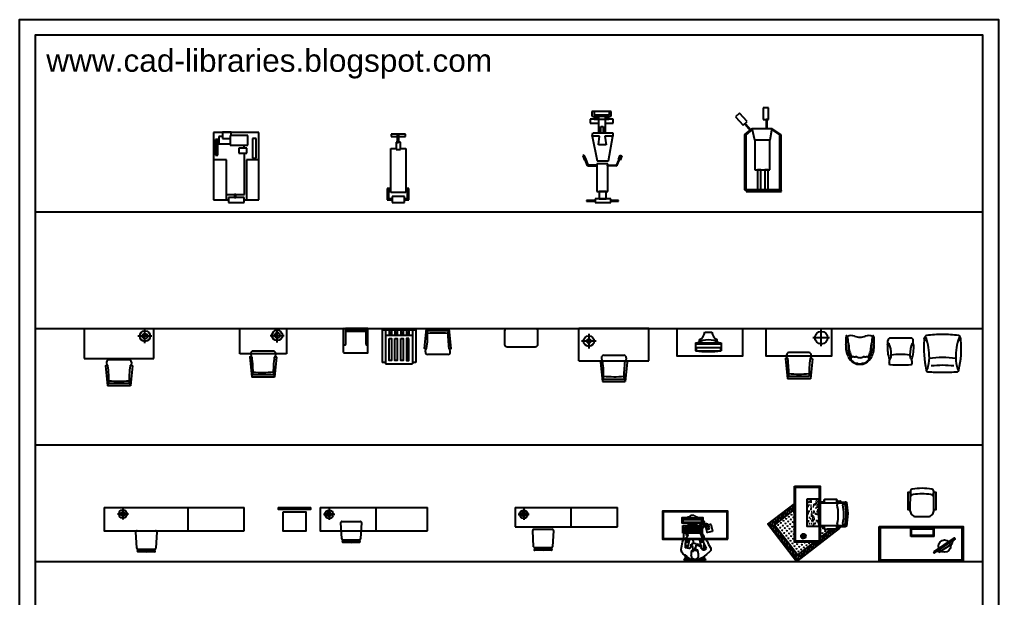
# Model space of a CAD drawing. Header units: inches. Extents: x 6.9 to 49.4, y 11.8 to 36.5.
# Drawn here: x 6.87 to 27.87, y 24.15 to 36.55 of the extents above; entities that cross this region are included whole.
import ezdxf

# ---------------------------------------------------------------- set-up
doc = ezdxf.new("R2010")
doc.units = ezdxf.units.IN
doc.header["$MEASUREMENT"] = 0
for name, color, linetype in [('02', 2, 'Continuous'), ('1', 1, 'Continuous'), ('8', 8, 'Continuous'), ('kadrbm', 4, 'Continuous')]:
    doc.layers.add(name, color=color, linetype=linetype)
doc.styles.add('bmmm', font='swissel.ttf')

# ---------------------------------------------------------------- blocks, each defined once
blk = doc.blocks.new('kadrbm')
at = {"layer": 'kadrbm', "color": 4}
blk.add_lwpolyline([(0, 0), (0, 24.797), (21, 24.797), (21, 0), (0, 0)], close=True, dxfattribs=at)
blk.add_lwpolyline([(20.663, 0.326), (20.663, 24.46), (0.337, 24.46), (0.337, 0.326), (20.663, 0.326)], dxfattribs=at)
at = {"layer": 'kadrbm', "color": 211, "true_color": 0xf674fb, "style": 'bmmm'}
blk.add_text('www.cad-libraries.blogspot.com', height=0.48513, dxfattribs=at).set_placement((0.573, 23.677))

msp = doc.modelspace()

# ---------------------------------------------------------------- hatches: boundary and pattern name
at = {"layer": '8'}
h = msp.add_hatch(dxfattribs=at)
h.set_pattern_fill('AR-SAND,_O', color=256, scale=0.002, angle=56.4465)
h.set_pattern_definition([(307.5, (24.0416, 26.6082), (0.0978826, 0.0032), [0, -0.077216, 0, -0.08636, 0, -0.08255]), (277.5, (24.0416, 26.6082), (0.143365, -0.089905), [0, -0.041656, 0, -0.069596, 0, -0.02667]), (237.5, (24.0416, 26.67069), (0.0002874, -0.1581985), [0, -0.0254, 0, -0.09144, 0, -0.11938]), (227.5, (24.0416, 26.67069), (0.044586, -0.152711), [0, -0.0127, 0, -0.059944, 0, -0.06858])])
h.paths.add_polyline_path([(23.755, 26.261), (23.755, 25.682), (24.022, 25.682), (24.022, 26.261)])
h = msp.add_hatch(dxfattribs=at)
h.set_pattern_fill('MUDST', color=256, scale=0.004, angle=307.5472, style=0)
h.set_pattern_definition([(307.54719, (-66.869878, 79.494756), (0.051096697, -0.0247977333), [0.0254, -0.0254, 0, -0.0254, 0, -0.0254])])
h.paths.add_polyline_path([(23.492, 26.035), (23.492, 26.161), (22.921, 25.723), (23.535, 24.924), (24.424, 25.607), (24.394, 25.622), (24.39, 25.619), (24.383, 25.615), (24.319, 25.615), (24.269, 25.614), (24.042, 25.44), (24.042, 25.339), (23.91, 25.339), (23.553, 25.064), (23.061, 25.704)])
h.paths.add_polyline_path([(24.452, 25.629), (24.431, 25.656), (24.398, 25.656), (24.398, 25.636, -0.182831), (24.393, 25.622), (24.424, 25.607)])
h = msp.add_hatch(dxfattribs=at)
h.set_pattern_fill('CROSS', color=256, scale=0.008, angle=352.5472, style=0)
h.set_pattern_definition([(352.54719, (-66.86988, 79.494756), (0.05696009, 0.043781597), [0.0254, -0.0762]), (82.54719, (-66.858933, 79.480516), (-0.043781597, 0.05696009), [0.0254, -0.0762])])
h.paths.add_polyline_path([(23.492, 26.035), (23.061, 25.704), (23.553, 25.064), (23.91, 25.339), (23.492, 25.339)])
h.paths.add_polyline_path([(24.269, 25.614), (24.143, 25.614), (24.135, 25.619), (24.128, 25.626), (24.127, 25.67), (24.06, 25.669), (24.054, 25.671), (24.048, 25.672), (24.045, 25.675, -0.068678), (24.042, 25.679), (24.042, 25.44)])

# ---------------------------------------------------------------- linework, layer by layer
at = {"layer": '02'}
for p, q in [((22.929, 34.653), (22.817, 34.653)), ((22.817, 34.653), (22.817, 34.408)), ((22.929, 34.408), (22.929, 34.653)), ((19.143, 34.574), (19.143, 34.475)), ((19.56, 34.574), (19.143, 34.574)), ((19.143, 34.475), (19.56, 34.475)), ((19.189, 34.574), (19.189, 34.506)), ((19.189, 34.506), (19.518, 34.506)), ((19.51, 34.475), (19.192, 34.475)), ((19.192, 34.475), (19.192, 34.41)), ((19.215, 34.475), (19.215, 34.437)), ((19.433, 34.475), (19.284, 34.475)), ((19.284, 34.475), (19.284, 34.12)), ((19.433, 34.12), (19.433, 34.475)), ((19.483, 34.437), (19.483, 34.475)), ((19.51, 34.41), (19.51, 34.475)), ((19.518, 34.506), (19.518, 34.574)), ((19.56, 34.475), (19.56, 34.574)), ((22.309, 34.54), (22.226, 34.464)), ((22.226, 34.464), (22.392, 34.283)), ((22.474, 34.359), (22.309, 34.54)), ((19.108, 34.41), (19.108, 34.326)), ((19.284, 34.41), (19.108, 34.41)), ((19.108, 34.326), (19.284, 34.326)), ((19.192, 34.41), (19.51, 34.41)), ((19.215, 34.437), (19.288, 34.437)), ((19.334, 34.119), (19.334, 34.254)), ((19.334, 34.254), (19.386, 34.254)), ((19.386, 34.254), (19.386, 34.12)), ((19.602, 34.41), (19.433, 34.41)), ((19.433, 34.326), (19.602, 34.326)), ((19.437, 34.437), (19.483, 34.437)), ((19.602, 34.326), (19.602, 34.41)), ((22.392, 34.283), (22.474, 34.359)), ((22.429, 34.305), (22.542, 34.177)), ((22.439, 34.315), (22.551, 34.183)), ((22.817, 34.408), (22.929, 34.408)), ((22.905, 34.408), (22.88, 34.408)), ((22.88, 34.408), (22.88, 34.209)), ((22.905, 34.209), (22.905, 34.408)), ((11.027, 34.129), (11.027, 32.68)), ((12.001, 34.129), (11.027, 34.129)), ((11.221, 34.039), (11.139, 34.039)), ((11.139, 34.039), (11.139, 33.881)), ((11.221, 34.133), (11.221, 33.998)), ((11.408, 34.133), (11.221, 34.133)), ((11.385, 34.063), (11.385, 33.858)), ((11.76, 34.063), (11.385, 34.063)), ((11.408, 34.063), (11.408, 34.133)), ((11.76, 33.858), (11.76, 34.063)), ((12.001, 32.68), (12.001, 34.129)), ((14.834, 34.092), (14.834, 34.043)), ((15.144, 34.092), (14.834, 34.092)), ((14.834, 34.043), (15.144, 34.043)), ((14.976, 33.906), (14.976, 34.094)), ((14.976, 34.094), (14.995, 34.094)), ((14.995, 34.094), (14.995, 33.906)), ((15.144, 34.043), (15.144, 34.092)), ((19.147, 34.046), (19.165, 34.119)), ((19.307, 34.046), (19.147, 34.046)), ((19.147, 34.046), (19.254, 33.522)), ((19.165, 34.119), (19.328, 34.119)), ((19.284, 34.12), (19.433, 34.12)), ((19.287, 33.859), (19.307, 34.046)), ((19.38, 34.119), (19.596, 34.119)), ((19.421, 34.046), (19.452, 33.86)), ((19.596, 34.046), (19.421, 34.046)), ((19.5, 33.522), (19.596, 34.046)), ((19.596, 34.119), (19.596, 34.046)), ((22.42, 34.077), (22.581, 34.209)), ((22.456, 34.077), (22.42, 34.077)), ((22.42, 34.077), (22.42, 32.894)), ((22.456, 34.077), (22.589, 34.192)), ((22.456, 32.894), (22.456, 34.077)), ((22.581, 34.209), (23.004, 34.209)), ((22.636, 33.963), (22.581, 34.209)), ((22.88, 34.209), (22.905, 34.209)), ((23.004, 34.209), (22.961, 33.963)), ((22.996, 34.188), (23.165, 34.076)), ((23.201, 34.076), (23.004, 34.209)), ((23.201, 34.076), (23.165, 34.076)), ((23.165, 34.076), (23.165, 32.894)), ((23.201, 32.894), (23.201, 34.076)), ((11.116, 33.975), (11.069, 33.975)), ((11.069, 33.975), (11.069, 33.641)), ((11.116, 33.641), (11.116, 33.975)), ((11.139, 33.881), (11.385, 33.881)), ((11.221, 33.998), (11.385, 33.998)), ((11.385, 33.858), (11.76, 33.858)), ((11.684, 33.788), (11.684, 33.852)), ((11.941, 33.998), (11.865, 33.998)), ((11.865, 33.998), (11.865, 33.577)), ((11.941, 33.577), (11.941, 33.998)), ((14.976, 33.917), (14.943, 33.917)), ((14.943, 33.917), (14.943, 33.761)), ((14.995, 33.906), (14.976, 33.906)), ((15.034, 33.917), (14.995, 33.917)), ((15.034, 33.761), (15.034, 33.917)), ((19.452, 33.86), (19.287, 33.859)), ((22.961, 33.963), (22.636, 33.963)), ((22.636, 33.963), (22.636, 33.326)), ((22.961, 33.326), (22.961, 33.963)), ((11.069, 33.641), (11.116, 33.641)), ((11.742, 33.788), (11.572, 33.788)), ((11.572, 33.788), (11.572, 33.682)), ((11.572, 33.682), (11.742, 33.682)), ((11.69, 32.799), (11.69, 33.682)), ((11.742, 33.682), (11.742, 33.788)), ((14.83, 32.841), (14.83, 33.781)), ((14.83, 33.781), (14.943, 33.781)), ((14.943, 33.761), (15.034, 33.761)), ((15.034, 33.781), (15.152, 33.781)), ((15.152, 33.781), (15.152, 32.841)), ((18.981, 33.642), (18.947, 33.629)), ((18.947, 33.629), (18.983, 33.534)), ((19.018, 33.547), (18.981, 33.642)), ((19.716, 33.547), (19.753, 33.642)), ((19.787, 33.629), (19.75, 33.534)), ((19.753, 33.642), (19.787, 33.629)), ((11.028, 33.542), (11.027, 32.68)), ((11.303, 33.542), (11.028, 33.542)), ((11.303, 32.68), (11.303, 33.542)), ((11.736, 33.542), (11.736, 32.68)), ((12, 33.542), (11.736, 33.542)), ((11.865, 33.577), (11.941, 33.577)), ((12.001, 32.68), (12, 33.542)), ((18.983, 33.534), (19.018, 33.547)), ((19.052, 33.411), (18.996, 33.539)), ((19.011, 33.545), (19.067, 33.418)), ((19.259, 33.428), (19.052, 33.428)), ((19.052, 33.428), (19.052, 33.411)), ((19.067, 33.418), (19.052, 33.411)), ((19.052, 33.411), (19.259, 33.411)), ((19.486, 33.452), (19.247, 33.452)), ((19.247, 33.452), (19.247, 32.864)), ((19.254, 33.522), (19.5, 33.522)), ((19.259, 33.411), (19.259, 33.428)), ((19.475, 33.411), (19.475, 33.428)), ((19.475, 33.428), (19.682, 33.428)), ((19.682, 33.411), (19.475, 33.411)), ((19.486, 32.864), (19.486, 33.452)), ((19.723, 33.545), (19.667, 33.418)), ((19.667, 33.418), (19.682, 33.411)), ((19.682, 33.411), (19.738, 33.539)), ((19.682, 33.428), (19.682, 33.411)), ((19.75, 33.534), (19.716, 33.547)), ((22.636, 33.326), (22.961, 33.326)), ((22.765, 33.323), (22.697, 33.323)), ((22.697, 33.323), (22.697, 32.894)), ((22.765, 32.894), (22.765, 33.323)), ((22.922, 33.323), (22.855, 33.323)), ((22.855, 33.323), (22.855, 32.894)), ((22.922, 32.894), (22.922, 33.323)), ((11.303, 32.799), (11.69, 32.799)), ((11.479, 32.799), (11.479, 32.729)), ((11.502, 32.799), (11.479, 32.799)), ((11.502, 32.729), (11.502, 32.799)), ((14.751, 32.928), (14.751, 32.682)), ((14.83, 32.928), (14.751, 32.928)), ((14.78, 32.899), (14.78, 32.711)), ((14.83, 32.899), (14.78, 32.899)), ((15.152, 32.841), (14.83, 32.841)), ((15.218, 32.928), (15.152, 32.928)), ((15.19, 32.899), (15.152, 32.899)), ((15.19, 32.711), (15.19, 32.899)), ((15.218, 32.682), (15.218, 32.928)), ((19.247, 32.864), (19.486, 32.864)), ((19.447, 32.863), (19.3, 32.863)), ((19.3, 32.863), (19.3, 32.706)), ((19.447, 32.706), (19.447, 32.863)), ((22.42, 32.894), (22.456, 32.894)), ((22.456, 32.894), (22.456, 32.858)), ((23.201, 32.894), (22.456, 32.894)), ((22.456, 32.858), (23.213, 32.858)), ((22.697, 32.894), (22.765, 32.894)), ((22.855, 32.894), (22.922, 32.894)), ((23.165, 32.894), (23.201, 32.894)), ((23.213, 32.858), (23.201, 32.894)), ((11.027, 32.68), (11.303, 32.68)), ((11.027, 32.68), (11.35, 32.68)), ((11.684, 32.729), (11.35, 32.729)), ((11.35, 32.729), (11.35, 32.623)), ((11.35, 32.623), (11.684, 32.623)), ((11.479, 32.729), (11.502, 32.729)), ((11.684, 32.623), (11.684, 32.729)), ((11.684, 32.68), (12.001, 32.68)), ((11.736, 32.68), (12.001, 32.68)), ((14.751, 32.682), (14.859, 32.682)), ((14.78, 32.711), (14.859, 32.711)), ((14.859, 32.751), (14.859, 32.623)), ((15.12, 32.751), (14.859, 32.751)), ((14.859, 32.623), (15.12, 32.623)), ((15.12, 32.623), (15.12, 32.751)), ((15.12, 32.711), (15.19, 32.711)), ((15.12, 32.682), (15.218, 32.682)), ((19.029, 32.671), (19.029, 32.65)), ((19.216, 32.671), (19.029, 32.671)), ((19.029, 32.65), (19.216, 32.65)), ((19.216, 32.706), (19.216, 32.623)), ((19.549, 32.706), (19.216, 32.706)), ((19.216, 32.623), (19.549, 32.623)), ((19.3, 32.706), (19.447, 32.706)), ((19.549, 32.623), (19.549, 32.706)), ((19.715, 32.671), (19.549, 32.671)), ((19.549, 32.65), (19.715, 32.65)), ((19.715, 32.65), (19.715, 32.671)), ((8.248, 29.924), (8.248, 29.274)), ((9.748, 29.274), (9.748, 29.924)), ((11.591, 29.374), (11.591, 29.924)), ((11.591, 29.924), (12.591, 29.924)), ((12.591, 29.924), (12.591, 29.374)), ((13.817, 29.409), (13.817, 29.914)), ((13.827, 29.921), (13.86, 29.921)), ((13.857, 29.914), (13.857, 29.579)), ((14.287, 29.924), (13.867, 29.924)), ((14.287, 29.889), (13.867, 29.889)), ((14.327, 29.921), (14.294, 29.921)), ((14.297, 29.914), (14.297, 29.579)), ((14.334, 29.572), (14.334, 29.914)), ((14.337, 29.409), (14.337, 29.914)), ((14.644, 29.89), (14.719, 29.89)), ((14.644, 29.89), (14.644, 29.19)), ((14.719, 29.924), (14.719, 29.16)), ((14.719, 29.895), (15.294, 29.895)), ((14.794, 29.877), (14.844, 29.877)), ((14.794, 29.877), (14.794, 29.798)), ((14.844, 29.877), (14.844, 29.798)), ((14.919, 29.877), (14.969, 29.877)), ((14.919, 29.877), (14.919, 29.798)), ((14.969, 29.877), (14.969, 29.798)), ((15.044, 29.877), (15.044, 29.798)), ((15.044, 29.877), (15.094, 29.877)), ((15.094, 29.877), (15.094, 29.798)), ((15.169, 29.877), (15.169, 29.798)), ((15.169, 29.877), (15.219, 29.877)), ((15.219, 29.877), (15.219, 29.798)), ((15.294, 29.924), (15.294, 29.16)), ((15.294, 29.89), (15.369, 29.89)), ((15.369, 29.89), (15.369, 29.19)), ((15.549, 29.495), (15.592, 29.924)), ((16.056, 29.874), (15.617, 29.874)), ((16.125, 29.495), (16.082, 29.924)), ((20.363, 29.924), (18.863, 29.924)), ((18.863, 29.224), (18.863, 29.924)), ((20.363, 29.224), (20.363, 29.924)), ((21.567, 29.839), (21.717, 29.839)), ((14.719, 29.781), (15.294, 29.781)), ((14.794, 29.798), (14.844, 29.798)), ((14.919, 29.798), (14.969, 29.798)), ((15.044, 29.798), (15.094, 29.798)), ((15.169, 29.798), (15.219, 29.798)), ((19.235, 29.65), (18.92, 29.65)), ((19.078, 29.808), (19.078, 29.493)), ((21.367, 29.614), (21.917, 29.614)), ((21.367, 29.614), (21.367, 29.444)), ((21.452, 29.633), (21.452, 29.683)), ((21.832, 29.633), (21.832, 29.683)), ((21.917, 29.614), (21.917, 29.444)), ((25.495, 29.607), (25.495, 29.664)), ((25.987, 29.714), (25.545, 29.714)), ((26.037, 29.607), (26.037, 29.664)), ((26.273, 29.689), (26.284, 29.727)), ((26.284, 29.727), (26.284, 29.727)), ((26.284, 29.727), (26.313, 29.727)), ((26.313, 29.727), (26.302, 29.678)), ((27.019, 29.727), (27.03, 29.678)), ((27.048, 29.727), (27.019, 29.727)), ((27.059, 29.689), (27.048, 29.727)), ((27.048, 29.727), (27.048, 29.727)), ((13.827, 29.569), (13.847, 29.569)), ((14.327, 29.569), (14.307, 29.569)), ((15.572, 29.418), (15.578, 29.487)), ((16.102, 29.418), (16.096, 29.487)), ((21.367, 29.444), (21.917, 29.444)), ((23.8, 29.404), (23.37, 29.404)), ((25.487, 29.58), (25.495, 29.607)), ((25.495, 29.607), (25.516, 29.607)), ((25.516, 29.607), (25.508, 29.572)), ((26.016, 29.607), (26.024, 29.572)), ((26.037, 29.607), (26.016, 29.607)), ((26.045, 29.58), (26.037, 29.607)), ((8.248, 29.274), (9.748, 29.274)), ((8.733, 29.197), (8.739, 29.129)), ((9.213, 29.252), (8.783, 29.252)), ((9.263, 29.197), (9.257, 29.129)), ((12.591, 29.374), (11.591, 29.374)), ((11.803, 29.307), (11.846, 28.878)), ((11.827, 29.374), (11.832, 29.315)), ((12.379, 29.307), (12.336, 28.878)), ((12.355, 29.374), (12.35, 29.315)), ((13.827, 29.399), (14.327, 29.399)), ((14.719, 29.19), (14.644, 29.19)), ((15.369, 29.19), (15.294, 29.19)), ((16.052, 29.364), (15.622, 29.364)), ((18.863, 29.224), (20.363, 29.224)), ((19.325, 29.215), (19.327, 29.197)), ((19.327, 29.197), (19.368, 28.787)), ((19.9, 29.197), (19.858, 28.787)), ((19.902, 29.215), (19.9, 29.197)), ((23.296, 29.273), (23.34, 28.844)), ((23.32, 29.35), (23.322, 29.324)), ((23.322, 29.324), (23.326, 29.281)), ((23.873, 29.273), (23.83, 28.844)), ((23.847, 29.324), (23.844, 29.281)), ((23.85, 29.35), (23.847, 29.324)), ((8.71, 29.12), (8.753, 28.692)), ((9.287, 29.12), (9.243, 28.692)), ((14.719, 29.16), (15.294, 29.16)), ((26.316, 29.031), (26.314, 29.031)), ((27.017, 29.031), (27.018, 29.031)), ((12.336, 28.878), (11.846, 28.878)), ((12.311, 28.928), (11.872, 28.928)), ((19.368, 28.787), (19.858, 28.787)), ((19.394, 28.837), (19.833, 28.837)), ((23.83, 28.844), (23.34, 28.844)), ((23.804, 28.894), (23.365, 28.894)), ((9.243, 28.692), (8.753, 28.692)), ((9.218, 28.742), (8.779, 28.742)), ((24.376, 26.255), (24.146, 26.255)), ((25.975, 26.005), (25.976, 26.425)), ((26.477, 26.005), (26.476, 26.425)), ((8.683, 26.082), (11.683, 26.082)), ((12.414, 26.082), (13.114, 26.082)), ((13.314, 26.082), (15.614, 26.082)), ((17.496, 26.082), (19.696, 26.082)), ((24.562, 26.176), (24.042, 26.175)), ((24.126, 26.195), (24.056, 26.195)), ((24.126, 26.235), (24.126, 26.175)), ((24.396, 26.176), (24.396, 26.236)), ((24.396, 26.216), (24.455, 26.216)), ((24.475, 26.196), (24.572, 26.196)), ((24.475, 26.176), (24.475, 26.196)), ((21.192, 25.86), (21.192, 25.878)), ((21.192, 25.86), (21.405, 25.86)), ((21.266, 25.916), (21.334, 25.916)), ((21.408, 25.86), (21.408, 25.879)), ((13.778, 25.406), (13.756, 25.756)), ((13.781, 25.782), (14.178, 25.782)), ((14.202, 25.756), (14.181, 25.406)), ((17.496, 25.662), (19.696, 25.662)), ((21.072, 25.828), (21.528, 25.829)), ((21.092, 25.692), (21.508, 25.693)), ((21.092, 25.527), (21.092, 25.692)), ((21.098, 25.768), (21.502, 25.769)), ((21.105, 25.658), (21.122, 25.658)), ((21.105, 25.641), (21.105, 25.658)), ((21.122, 25.641), (21.105, 25.641)), ((21.105, 25.633), (21.105, 25.548)), ((21.358, 25.633), (21.105, 25.633)), ((21.106, 25.657), (21.121, 25.657)), ((21.106, 25.642), (21.106, 25.657)), ((21.121, 25.642), (21.106, 25.642)), ((21.106, 25.632), (21.138, 25.632)), ((21.106, 25.617), (21.106, 25.632)), ((21.121, 25.657), (21.121, 25.642)), ((21.121, 25.632), (21.121, 25.617)), ((21.122, 25.658), (21.122, 25.641)), ((21.123, 25.617), (21.123, 25.632)), ((21.206, 25.658), (21.138, 25.658)), ((21.138, 25.658), (21.138, 25.641)), ((21.138, 25.641), (21.206, 25.642)), ((21.139, 25.657), (21.205, 25.657)), ((21.139, 25.642), (21.139, 25.657)), ((21.205, 25.643), (21.139, 25.642)), ((21.14, 25.632), (21.154, 25.632)), ((21.14, 25.617), (21.14, 25.632)), ((21.154, 25.657), (21.154, 25.643)), ((21.156, 25.632), (21.188, 25.632)), ((21.156, 25.617), (21.156, 25.632)), ((21.171, 25.657), (21.171, 25.643)), ((21.171, 25.632), (21.171, 25.617)), ((21.173, 25.617), (21.173, 25.632)), ((21.188, 25.632), (21.188, 25.617)), ((21.19, 25.643), (21.19, 25.657)), ((21.19, 25.632), (21.222, 25.632)), ((21.192, 25.753), (21.528, 25.754)), ((21.192, 25.738), (21.192, 25.753)), ((21.192, 25.738), (21.408, 25.739)), ((21.205, 25.657), (21.205, 25.643)), ((21.205, 25.632), (21.205, 25.617)), ((21.206, 25.642), (21.206, 25.658)), ((21.207, 25.617), (21.207, 25.632)), ((21.282, 25.659), (21.215, 25.658)), ((21.215, 25.658), (21.215, 25.642)), ((21.215, 25.642), (21.282, 25.642)), ((21.216, 25.657), (21.248, 25.658)), ((21.216, 25.643), (21.216, 25.657)), ((21.248, 25.643), (21.216, 25.643)), ((21.222, 25.632), (21.222, 25.617)), ((21.224, 25.617), (21.224, 25.632)), ((21.231, 25.657), (21.231, 25.643)), ((21.241, 25.617), (21.24, 25.632)), ((21.248, 25.658), (21.248, 25.643)), ((21.25, 25.658), (21.281, 25.658)), ((21.281, 25.643), (21.25, 25.643)), ((21.255, 25.632), (21.255, 25.617)), ((21.257, 25.617), (21.257, 25.632)), ((21.264, 25.658), (21.264, 25.643)), ((21.274, 25.632), (21.289, 25.632)), ((21.274, 25.617), (21.274, 25.632)), ((21.281, 25.658), (21.281, 25.643)), ((21.282, 25.642), (21.282, 25.659)), ((21.29, 25.659), (21.29, 25.642)), ((21.357, 25.659), (21.29, 25.659)), ((21.29, 25.642), (21.358, 25.642)), ((21.291, 25.658), (21.323, 25.658)), ((21.291, 25.643), (21.291, 25.658)), ((21.306, 25.643), (21.291, 25.643)), ((21.291, 25.617), (21.291, 25.632)), ((21.291, 25.632), (21.306, 25.632)), ((21.306, 25.632), (21.306, 25.617)), ((21.308, 25.643), (21.308, 25.658)), ((21.323, 25.643), (21.308, 25.643)), ((21.308, 25.632), (21.323, 25.632)), ((21.308, 25.617), (21.308, 25.632)), ((21.323, 25.632), (21.323, 25.617)), ((21.325, 25.643), (21.325, 25.658)), ((21.325, 25.658), (21.357, 25.658)), ((21.357, 25.643), (21.325, 25.643)), ((21.325, 25.632), (21.356, 25.632)), ((21.339, 25.632), (21.34, 25.617)), ((21.34, 25.658), (21.34, 25.643)), ((21.356, 25.632), (21.356, 25.617)), ((21.358, 25.642), (21.357, 25.659)), ((21.357, 25.658), (21.357, 25.643)), ((21.358, 25.548), (21.358, 25.633)), ((21.416, 25.659), (21.365, 25.659)), ((21.365, 25.659), (21.365, 25.642)), ((21.365, 25.642), (21.416, 25.642)), ((21.365, 25.634), (21.365, 25.599)), ((21.416, 25.634), (21.365, 25.634)), ((21.367, 25.643), (21.366, 25.658)), ((21.366, 25.658), (21.415, 25.658)), ((21.415, 25.643), (21.367, 25.643)), ((21.367, 25.617), (21.367, 25.632)), ((21.367, 25.632), (21.381, 25.632)), ((21.383, 25.643), (21.383, 25.658)), ((21.383, 25.632), (21.398, 25.632)), ((21.383, 25.6), (21.383, 25.632)), ((21.4, 25.643), (21.4, 25.658)), ((21.4, 25.632), (21.415, 25.632)), ((21.4, 25.617), (21.4, 25.632)), ((21.408, 25.739), (21.408, 25.753)), ((21.415, 25.658), (21.415, 25.643)), ((21.415, 25.632), (21.415, 25.618)), ((21.416, 25.642), (21.416, 25.659)), ((21.416, 25.599), (21.416, 25.634)), ((21.494, 25.659), (21.425, 25.659)), ((21.425, 25.659), (21.425, 25.642)), ((21.425, 25.642), (21.494, 25.642)), ((21.494, 25.634), (21.425, 25.634)), ((21.425, 25.634), (21.425, 25.548)), ((21.427, 25.632), (21.475, 25.632)), ((21.427, 25.617), (21.427, 25.632)), ((21.431, 25.651), (21.431, 25.648)), ((21.431, 25.648), (21.438, 25.648)), ((21.438, 25.648), (21.438, 25.651)), ((21.442, 25.632), (21.442, 25.617)), ((21.46, 25.651), (21.453, 25.651)), ((21.453, 25.651), (21.453, 25.648)), ((21.458, 25.632), (21.458, 25.617)), ((21.46, 25.648), (21.46, 25.651)), ((21.46, 25.617), (21.46, 25.632)), ((21.483, 25.651), (21.475, 25.651)), ((21.475, 25.651), (21.475, 25.648)), ((21.477, 25.632), (21.492, 25.632)), ((21.477, 25.617), (21.477, 25.632)), ((21.483, 25.648), (21.483, 25.651)), ((21.492, 25.632), (21.492, 25.617)), ((21.494, 25.642), (21.494, 25.659)), ((21.494, 25.548), (21.494, 25.634)), ((21.508, 25.693), (21.508, 25.528)), ((21.642, 25.693), (21.643, 25.693)), ((21.642, 25.669), (21.642, 25.69)), ((21.643, 25.69), (21.643, 25.693)), ((24.042, 25.695), (24.563, 25.696)), ((24.058, 25.671), (24.128, 25.671)), ((24.128, 25.695), (24.128, 25.635)), ((24.398, 25.636), (24.398, 25.696)), ((24.398, 25.656), (24.457, 25.656)), ((24.476, 25.696), (24.476, 25.676)), ((24.476, 25.676), (24.574, 25.676)), ((26.483, 25.636), (25.983, 25.636)), ((25.983, 25.456), (25.983, 25.636)), ((26.003, 25.623), (26.465, 25.623)), ((26.003, 25.48), (26.003, 25.623)), ((26.465, 25.623), (26.465, 25.48)), ((26.483, 25.456), (26.483, 25.636)), ((9.382, 25.206), (9.36, 25.556)), ((9.807, 25.556), (9.785, 25.206)), ((17.894, 25.236), (17.873, 25.586)), ((17.898, 25.612), (18.294, 25.612)), ((18.319, 25.586), (18.297, 25.236)), ((21.508, 25.528), (21.092, 25.527)), ((21.111, 25.436), (21.101, 25.432)), ((21.101, 25.432), (21.103, 25.409)), ((21.105, 25.548), (21.358, 25.548)), ((21.196, 25.615), (21.106, 25.617)), ((21.129, 25.615), (21.106, 25.615)), ((21.106, 25.615), (21.106, 25.6)), ((21.106, 25.6), (21.129, 25.6)), ((21.136, 25.598), (21.106, 25.598)), ((21.106, 25.598), (21.106, 25.583)), ((21.106, 25.583), (21.136, 25.583)), ((21.143, 25.581), (21.106, 25.581)), ((21.106, 25.581), (21.106, 25.566)), ((21.106, 25.566), (21.143, 25.566)), ((21.106, 25.564), (21.167, 25.564)), ((21.106, 25.549), (21.106, 25.564)), ((21.146, 25.549), (21.106, 25.549)), ((21.138, 25.408), (21.107, 25.426)), ((21.109, 25.557), (21.108, 25.503)), ((21.108, 25.503), (21.111, 25.436)), ((21.127, 25.563), (21.109, 25.557)), ((21.133, 25.569), (21.127, 25.563)), ((21.127, 25.549), (21.127, 25.564)), ((21.129, 25.6), (21.129, 25.615)), ((21.131, 25.6), (21.131, 25.615)), ((21.146, 25.6), (21.131, 25.6)), ((21.145, 25.572), (21.133, 25.569)), ((21.136, 25.583), (21.136, 25.598)), ((21.137, 25.598), (21.163, 25.6)), ((21.137, 25.583), (21.137, 25.598)), ((21.177, 25.581), (21.137, 25.583)), ((21.157, 25.414), (21.138, 25.408)), ((21.143, 25.566), (21.143, 25.581)), ((21.155, 25.584), (21.145, 25.572)), ((21.145, 25.581), (21.146, 25.549)), ((21.16, 25.566), (21.145, 25.566)), ((21.146, 25.615), (21.146, 25.6)), ((21.148, 25.549), (21.148, 25.564)), ((21.167, 25.549), (21.148, 25.549)), ((21.152, 25.598), (21.152, 25.584)), ((21.152, 25.298), (21.165, 25.411)), ((21.154, 25.598), (21.27, 25.599)), ((21.154, 25.584), (21.154, 25.598)), ((21.161, 25.588), (21.155, 25.584)), ((21.16, 25.581), (21.16, 25.566)), ((21.16, 25.43), (21.19, 25.442)), ((21.165, 25.411), (21.16, 25.43)), ((21.168, 25.568), (21.161, 25.588)), ((21.162, 25.615), (21.163, 25.6)), ((21.177, 25.566), (21.162, 25.566)), ((21.164, 25.6), (21.164, 25.615)), ((21.167, 25.564), (21.167, 25.549)), ((21.181, 25.569), (21.168, 25.568)), ((21.169, 25.564), (21.169, 25.549)), ((21.27, 25.564), (21.169, 25.564)), ((21.169, 25.549), (21.27, 25.549)), ((21.171, 25.584), (21.171, 25.598)), ((21.186, 25.584), (21.171, 25.584)), ((21.173, 25.481), (21.181, 25.569)), ((21.181, 25.481), (21.173, 25.481)), ((21.177, 25.581), (21.177, 25.566)), ((21.179, 25.615), (21.179, 25.6)), ((21.179, 25.581), (21.312, 25.581)), ((21.179, 25.566), (21.179, 25.581)), ((21.202, 25.506), (21.181, 25.481)), ((21.186, 25.598), (21.186, 25.584)), ((21.205, 25.617), (21.19, 25.617)), ((21.19, 25.442), (21.209, 25.492)), ((21.194, 25.581), (21.194, 25.566)), ((21.196, 25.615), (21.196, 25.6)), ((21.198, 25.615), (21.272, 25.617)), ((21.208, 25.504), (21.202, 25.506)), ((21.203, 25.598), (21.203, 25.584)), ((21.205, 25.584), (21.205, 25.598)), ((21.222, 25.617), (21.207, 25.617)), ((21.209, 25.492), (21.208, 25.504)), ((21.213, 25.615), (21.213, 25.6)), ((21.213, 25.566), (21.213, 25.581)), ((21.215, 25.6), (21.215, 25.615)), ((21.219, 25.598), (21.219, 25.584)), ((21.228, 25.581), (21.228, 25.566)), ((21.23, 25.615), (21.23, 25.6)), ((21.278, 25.566), (21.23, 25.566)), ((21.236, 25.599), (21.236, 25.584)), ((21.244, 25.581), (21.244, 25.566)), ((21.247, 25.615), (21.247, 25.6)), ((21.249, 25.615), (21.263, 25.615)), ((21.255, 25.584), (21.255, 25.599)), ((21.261, 25.581), (21.261, 25.566)), ((21.263, 25.615), (21.263, 25.6)), ((21.263, 25.581), (21.278, 25.581)), ((21.265, 25.615), (21.297, 25.615)), ((21.265, 25.6), (21.265, 25.615)), ((21.297, 25.601), (21.265, 25.6)), ((21.27, 25.599), (21.27, 25.584)), ((21.27, 25.549), (21.27, 25.564)), ((21.272, 25.564), (21.312, 25.564)), ((21.272, 25.549), (21.272, 25.564)), ((21.312, 25.549), (21.272, 25.549)), ((21.323, 25.617), (21.274, 25.617)), ((21.278, 25.581), (21.278, 25.566)), ((21.312, 25.566), (21.28, 25.566)), ((21.282, 25.601), (21.282, 25.615)), ((21.287, 25.599), (21.287, 25.584)), ((21.289, 25.599), (21.331, 25.601)), ((21.291, 25.564), (21.291, 25.549)), ((21.293, 25.549), (21.293, 25.564)), ((21.295, 25.581), (21.295, 25.566)), ((21.297, 25.615), (21.297, 25.601)), ((21.299, 25.615), (21.331, 25.615)), ((21.299, 25.615), (21.304, 25.584)), ((21.32, 25.584), (21.306, 25.584)), ((21.314, 25.549), (21.312, 25.581)), ((21.312, 25.564), (21.312, 25.549)), ((21.34, 25.581), (21.314, 25.581)), ((21.314, 25.581), (21.314, 25.567)), ((21.314, 25.567), (21.357, 25.566)), ((21.314, 25.564), (21.337, 25.564)), ((21.337, 25.549), (21.314, 25.549)), ((21.316, 25.601), (21.316, 25.615)), ((21.32, 25.599), (21.32, 25.584)), ((21.322, 25.584), (21.322, 25.599)), ((21.322, 25.599), (21.333, 25.599)), ((21.357, 25.584), (21.322, 25.584)), ((21.34, 25.617), (21.325, 25.617)), ((21.331, 25.615), (21.331, 25.601)), ((21.333, 25.599), (21.333, 25.615)), ((21.333, 25.615), (21.356, 25.615)), ((21.337, 25.564), (21.337, 25.549)), ((21.339, 25.564), (21.357, 25.564)), ((21.339, 25.549), (21.339, 25.564)), ((21.357, 25.549), (21.339, 25.549)), ((21.34, 25.567), (21.34, 25.581)), ((21.356, 25.617), (21.341, 25.617)), ((21.342, 25.581), (21.357, 25.581)), ((21.342, 25.566), (21.342, 25.581)), ((21.357, 25.615), (21.357, 25.584)), ((21.357, 25.581), (21.357, 25.566)), ((21.357, 25.564), (21.357, 25.549)), ((21.365, 25.599), (21.416, 25.599)), ((21.365, 25.566), (21.365, 25.548)), ((21.415, 25.564), (21.365, 25.566)), ((21.365, 25.548), (21.416, 25.548)), ((21.367, 25.615), (21.415, 25.615)), ((21.367, 25.6), (21.367, 25.615)), ((21.415, 25.6), (21.367, 25.6)), ((21.367, 25.549), (21.367, 25.564)), ((21.382, 25.549), (21.367, 25.549)), ((21.382, 25.566), (21.382, 25.582)), ((21.382, 25.582), (21.399, 25.582)), ((21.383, 25.581), (21.382, 25.549)), ((21.383, 25.581), (21.398, 25.581)), ((21.383, 25.549), (21.383, 25.564)), ((21.415, 25.549), (21.383, 25.549)), ((21.398, 25.581), (21.398, 25.566)), ((21.398, 25.564), (21.398, 25.549)), ((21.399, 25.582), (21.399, 25.566)), ((21.416, 25.566), (21.399, 25.566)), ((21.4, 25.6), (21.4, 25.615)), ((21.415, 25.615), (21.415, 25.6)), ((21.415, 25.564), (21.415, 25.549)), ((21.416, 25.548), (21.416, 25.566)), ((21.425, 25.548), (21.494, 25.548)), ((21.442, 25.617), (21.427, 25.617)), ((21.427, 25.615), (21.458, 25.615)), ((21.427, 25.567), (21.427, 25.615)), ((21.458, 25.6), (21.427, 25.6)), ((21.427, 25.581), (21.442, 25.581)), ((21.458, 25.567), (21.427, 25.567)), ((21.459, 25.565), (21.427, 25.565)), ((21.427, 25.565), (21.427, 25.55)), ((21.427, 25.55), (21.459, 25.55)), ((21.448, 25.565), (21.442, 25.558)), ((21.442, 25.558), (21.458, 25.541)), ((21.492, 25.617), (21.444, 25.617)), ((21.444, 25.567), (21.444, 25.615)), ((21.444, 25.581), (21.475, 25.584)), ((21.458, 25.541), (21.447, 25.542)), ((21.447, 25.542), (21.463, 25.522)), ((21.501, 25.525), (21.448, 25.565)), ((21.458, 25.615), (21.458, 25.567)), ((21.459, 25.55), (21.459, 25.565)), ((21.46, 25.615), (21.475, 25.615)), ((21.475, 25.6), (21.46, 25.6)), ((21.475, 25.567), (21.46, 25.567)), ((21.46, 25.55), (21.46, 25.565)), ((21.475, 25.55), (21.46, 25.55)), ((21.463, 25.522), (21.489, 25.482)), ((21.475, 25.615), (21.475, 25.567)), ((21.475, 25.565), (21.475, 25.55)), ((21.477, 25.615), (21.477, 25.55)), ((21.492, 25.615), (21.477, 25.615)), ((21.492, 25.581), (21.477, 25.581)), ((21.477, 25.55), (21.492, 25.55)), ((21.489, 25.482), (21.499, 25.46)), ((21.492, 25.55), (21.492, 25.615)), ((21.499, 25.46), (21.502, 25.448)), ((21.5, 25.463), (21.506, 25.469)), ((21.544, 25.47), (21.501, 25.525)), ((21.502, 25.448), (21.512, 25.428)), ((21.506, 25.469), (21.514, 25.462)), ((21.521, 25.414), (21.509, 25.405)), ((21.512, 25.428), (21.521, 25.414)), ((21.514, 25.462), (21.525, 25.448)), ((21.525, 25.448), (21.539, 25.444)), ((21.558, 25.425), (21.544, 25.47)), ((21.56, 25.421), (21.555, 25.404)), ((21.568, 25.423), (21.558, 25.425)), ((21.579, 25.407), (21.568, 25.423)), ((23.633, 25.501), (23.732, 25.435)), ((23.644, 25.41), (23.716, 25.518)), ((24.148, 25.615), (24.378, 25.615)), ((26.483, 25.456), (25.983, 25.456)), ((26.465, 25.48), (26.003, 25.48)), ((13.979, 25.325), (13.801, 25.332)), ((14.156, 25.382), (13.803, 25.382)), ((13.979, 25.355), (13.803, 25.362)), ((14.156, 25.362), (13.979, 25.355)), ((14.157, 25.332), (13.979, 25.325)), ((18.272, 25.212), (17.919, 25.212)), ((21.061, 25.172), (21.064, 25.22)), ((21.064, 25.22), (21.089, 25.339)), ((21.089, 25.339), (21.105, 25.378)), ((21.105, 25.378), (21.103, 25.404)), ((21.15, 25.216), (21.152, 25.298)), ((21.176, 25.208), (21.15, 25.216)), ((21.167, 25.21), (21.158, 25.344)), ((21.159, 25.344), (21.225, 25.344)), ((21.161, 25.374), (21.233, 25.374)), ((21.164, 25.404), (21.51, 25.404)), ((21.193, 25.221), (21.176, 25.208)), ((21.241, 25.404), (21.193, 25.221)), ((21.196, 25.215), (21.225, 25.209)), ((21.225, 25.209), (21.244, 25.206)), ((21.244, 25.206), (21.261, 25.23)), ((21.261, 25.272), (21.245, 25.256)), ((21.279, 25.28), (21.261, 25.272)), ((21.261, 25.23), (21.289, 25.249)), ((21.304, 25.298), (21.277, 25.305)), ((21.285, 25.284), (21.322, 25.314)), ((21.288, 25.264), (21.285, 25.284)), ((21.299, 25.258), (21.288, 25.264)), ((21.312, 25.222), (21.299, 25.258)), ((21.305, 25.404), (21.308, 25.388)), ((21.308, 25.388), (21.32, 25.318)), ((21.319, 25.182), (21.312, 25.222)), ((21.322, 25.314), (21.377, 25.31)), ((21.337, 25.2), (21.329, 25.181)), ((21.346, 25.202), (21.337, 25.2)), ((21.358, 25.186), (21.346, 25.202)), ((21.38, 25.289), (21.36, 25.196)), ((21.377, 25.31), (21.38, 25.289)), ((21.381, 25.272), (21.423, 25.275)), ((21.386, 25.294), (21.408, 25.304)), ((21.408, 25.304), (21.447, 25.288)), ((21.423, 25.275), (21.458, 25.253)), ((21.474, 25.312), (21.454, 25.404)), ((21.458, 25.253), (21.48, 25.232)), ((21.461, 25.374), (21.53, 25.374)), ((21.467, 25.344), (21.532, 25.344)), ((21.489, 25.253), (21.474, 25.312)), ((21.477, 25.215), (21.493, 25.22)), ((21.488, 25.207), (21.477, 25.215)), ((21.48, 25.232), (21.479, 25.223)), ((21.522, 25.168), (21.488, 25.207)), ((21.493, 25.22), (21.489, 25.253)), ((21.509, 25.405), (21.519, 25.387)), ((21.519, 25.387), (21.533, 25.371)), ((21.539, 25.394), (21.52, 25.399)), ((21.533, 25.371), (21.53, 25.356)), ((21.53, 25.356), (21.538, 25.319)), ((21.542, 25.312), (21.532, 25.168)), ((21.538, 25.319), (21.573, 25.249)), ((21.555, 25.404), (21.539, 25.394)), ((21.568, 25.257), (21.563, 25.173)), ((21.573, 25.249), (21.596, 25.211)), ((21.58, 25.404), (21.587, 25.394)), ((21.596, 25.211), (21.58, 25.18)), ((21.587, 25.394), (21.613, 25.36)), ((21.613, 25.36), (21.645, 25.289)), ((21.645, 25.289), (21.692, 25.205)), ((21.692, 25.205), (21.694, 25.161)), ((26.591, 25.121), (26.878, 25.31)), ((26.874, 25.315), (26.878, 25.31)), ((9.583, 25.125), (9.405, 25.132)), ((9.76, 25.182), (9.407, 25.182)), ((9.583, 25.155), (9.407, 25.162)), ((9.76, 25.162), (9.583, 25.155)), ((9.761, 25.132), (9.583, 25.125)), ((18.096, 25.155), (17.918, 25.162)), ((18.096, 25.185), (17.919, 25.192)), ((18.272, 25.192), (18.096, 25.185)), ((18.274, 25.162), (18.096, 25.155)), ((21.071, 25.121), (21.061, 25.172)), ((21.101, 25.081), (21.071, 25.121)), ((21.123, 25.064), (21.101, 25.081)), ((21.147, 25.058), (21.123, 25.064)), ((21.127, 24.98), (21.151, 25.005)), ((21.151, 25.005), (21.147, 25.058)), ((21.147, 25.058), (21.147, 25.058)), ((21.152, 25.057), (21.157, 25.056)), ((21.157, 25.056), (21.202, 25.011)), ((21.181, 25.007), (21.179, 25.034)), ((21.202, 25.011), (21.248, 24.979)), ((21.271, 25.068), (21.267, 25.039)), ((21.267, 25.039), (21.274, 25.033)), ((21.285, 25.159), (21.271, 25.122)), ((21.271, 25.122), (21.271, 25.068)), ((21.274, 25.033), (21.279, 25.015)), ((21.276, 25.134), (21.293, 25.147)), ((21.279, 25.015), (21.293, 24.991)), ((21.307, 25.175), (21.285, 25.159)), ((21.293, 25.147), (21.302, 25.12)), ((21.293, 24.991), (21.323, 24.976)), ((21.3, 25.165), (21.326, 25.174)), ((21.302, 25.12), (21.305, 25.148)), ((21.305, 25.148), (21.32, 25.16)), ((21.329, 25.181), (21.307, 25.175)), ((21.32, 25.16), (21.341, 25.165)), ((21.341, 25.165), (21.371, 25.162)), ((21.382, 25.183), (21.358, 25.186)), ((21.369, 25.179), (21.387, 25.171)), ((21.371, 25.162), (21.397, 25.148)), ((21.401, 25.17), (21.382, 25.183)), ((21.394, 24.981), (21.42, 25)), ((21.397, 25.148), (21.412, 25.133)), ((21.413, 25.147), (21.401, 25.17)), ((21.424, 25.113), (21.413, 25.147)), ((21.42, 25), (21.428, 25.034)), ((21.429, 25.078), (21.424, 25.113)), ((21.426, 24.975), (21.48, 24.996)), ((21.428, 25.034), (21.429, 25.046)), ((21.433, 25.047), (21.429, 25.078)), ((21.429, 25.046), (21.433, 25.047)), ((21.48, 24.996), (21.537, 25.025)), ((21.551, 25.168), (21.522, 25.168)), ((21.523, 25.018), (21.522, 25.007)), ((21.537, 25.025), (21.55, 25.035)), ((21.58, 25.18), (21.551, 25.168)), ((21.554, 25.038), (21.552, 25.006)), ((21.552, 25.006), (21.577, 24.98)), ((21.602, 25.073), (21.554, 25.038)), ((21.673, 25.133), (21.602, 25.073)), ((21.694, 25.161), (21.673, 25.133)), ((26.587, 25.127), (26.591, 25.121)), ((21.12, 24.95), (21.127, 24.98)), ((21.248, 24.979), (21.293, 24.964)), ((21.293, 24.964), (21.376, 24.965)), ((21.323, 24.976), (21.357, 24.972)), ((21.357, 24.972), (21.394, 24.981)), ((21.376, 24.965), (21.426, 24.975)), ((21.577, 24.98), (21.583, 24.951))]:
    msp.add_line(p, q, dxfattribs=at)
for points in [[(17.928, 29.924, -0.414214), (17.978, 29.874), (17.978, 29.574, -0.414214), (17.928, 29.524), (17.328, 29.524, -0.414214), (17.278, 29.574), (17.278, 29.874, -0.414214), (17.328, 29.924)], [(26.476, 26.405), (26.476, 26.425, 0.366075), (26.435, 26.475, 0.084275), (26.017, 26.475, 0.366075), (25.976, 26.425), (25.976, 26.405, 0.46492), (26.034, 26.356)], [(26.025, 26.355, 0.417056), (25.975, 26.305)], [(26.477, 26.305, 0.417056), (26.427, 26.355, 0.411377)], [(25.975, 26.005, 0.414214), (26.095, 25.885), (26.357, 25.885, 0.414214), (26.477, 26.005)], [(21.508, 25.652, 1.506492), (21.502, 25.717, -0.49467), (21.442, 25.753)], [(21.508, 25.646, 1.469521), (21.5, 25.722, -0.488216), (21.447, 25.753)]]:
    msp.add_lwpolyline(points, format="xyb", dxfattribs=at)
for points in [[(22.375, 29.924), (22.375, 29.324), (20.975, 29.324), (20.975, 29.924)], [(24.281, 29.924), (24.281, 29.324), (22.881, 29.324), (22.881, 29.924)], [(24.031, 26.197), (24.121, 26.197), (24.124, 26.248), (24.139, 26.259), (24.391, 26.257), (24.41, 26.232), (24.404, 26.219), (24.473, 26.221), (24.482, 26.197), (24.583, 26.203), (24.605, 26.193), (24.633, 25.953), (24.607, 25.682), (24.484, 25.666), (24.465, 25.652), (24.404, 25.653), (24.399, 25.619), (24.191, 25.613)], [(25.975, 26.404), (25.925, 26.404), (25.925, 26.035), (25.975, 26.035)], [(26.477, 26.035), (26.527, 26.035), (26.527, 26.404), (26.477, 26.404)], [(8.683, 26.082), (8.683, 25.582), (11.683, 25.582)], [(10.483, 25.582), (10.483, 26.082)], [(11.683, 25.582), (11.683, 26.082)], [(12.414, 26.082), (12.414, 26.042), (13.114, 26.042), (13.114, 26.082)], [(13.314, 26.082), (13.314, 25.582), (15.614, 25.582)], [(14.514, 25.582), (14.514, 26.082)], [(15.614, 25.582), (15.614, 26.082)], [(17.496, 26.082), (17.496, 25.662)], [(18.696, 25.662), (18.696, 26.082)], [(19.696, 25.662), (19.696, 26.082)], [(24.431, 25.656), (24.452, 25.629), (23.535, 24.924), (22.921, 25.723), (23.492, 26.161)], [(21.192, 25.86), (21.072, 25.86), (21.072, 25.753), (21.192, 25.753)], [(21.528, 25.754), (21.528, 25.861), (21.408, 25.86)], [(23.911, 25.34), (23.553, 25.064), (23.061, 25.704), (23.492, 26.035)], [(24.27, 25.615), (24.042, 25.44)]]:
    msp.add_lwpolyline(points, dxfattribs=at)
for points in [[(14.794, 29.706), (14.844, 29.706), (14.844, 29.235), (14.794, 29.235)], [(14.919, 29.706), (14.969, 29.706), (14.969, 29.235), (14.919, 29.235)], [(15.044, 29.706), (15.094, 29.706), (15.094, 29.235), (15.044, 29.235)], [(15.219, 29.706), (15.169, 29.706), (15.169, 29.235), (15.219, 29.235)], [(23.492, 26.539), (24.042, 26.539), (24.042, 25.339), (23.492, 25.339)], [(23.512, 26.519), (24.022, 26.519), (24.022, 25.359), (23.512, 25.359)], [(23.755, 26.261), (23.755, 25.682), (24.022, 25.682), (24.022, 26.261)], [(12.514, 25.982), (12.514, 25.582), (13.014, 25.582), (13.014, 25.982)], [(22.059, 25.399), (22.059, 25.999), (20.659, 25.999), (20.659, 25.399)], [(22.044, 25.414), (22.044, 25.984), (20.674, 25.984), (20.674, 25.414)], [(21.502, 25.762), (21.502, 25.819), (21.098, 25.818), (21.098, 25.761)], [(21.262, 25.756), (21.279, 25.756), (21.279, 25.758), (21.262, 25.758)], [(21.283, 25.756), (21.3, 25.756), (21.3, 25.758), (21.283, 25.758)], [(21.305, 25.756), (21.321, 25.756), (21.321, 25.758), (21.305, 25.758)], [(21.326, 25.756), (21.343, 25.756), (21.343, 25.758), (21.326, 25.758)], [(25.307, 25.674), (27.107, 25.674), (27.107, 24.924), (25.307, 24.924)], [(25.332, 25.649), (27.082, 25.649), (27.082, 24.949), (25.332, 24.949)], [(26.469, 25.131), (26.486, 25.104), (26.935, 25.399), (26.917, 25.426)]]:
    msp.add_lwpolyline(points, close=True, dxfattribs=at)
msp.add_lwpolyline([(21.584, 25.7), (21.685, 25.725, -0.414214), (21.694, 25.72), (21.73, 25.577, -0.414214), (21.724, 25.568), (21.624, 25.543, -0.414214), (21.615, 25.548), (21.579, 25.691, -0.414214)], format="xyb", close=True, dxfattribs=at)
for centre, radius in [((9.555, 29.758), 0.113), ((12.392, 29.773), 0.113), ((24.064, 29.723), 0.135), ((19.078, 29.65), 0.113), ((19.078, 29.65), 0.045), ((9.083, 25.941), 0.09), ((23.682, 25.467), 0.0505), ((23.682, 25.467), 0.0365), ((26.71, 25.252), 0.132)]:
    msp.add_circle(centre, radius, dxfattribs=at)
for centre, radius, start, end in [((13.827, 29.914), 0.01, 90, 180), ((13.827, 29.914), 0.007, 90, 180), ((13.867, 29.914), 0.01, 90, 180), ((13.867, 29.899), 0.01, 180, 270), ((14.287, 29.914), 0.01, 0, 90), ((14.287, 29.899), 0.01, 270, 0), ((14.327, 29.914), 0.01, 0, 90), ((14.327, 29.914), 0.007, 0, 90), ((15.638, 29.916), 0.0465, 170.0218, 244.303), ((13.527, 29.789), 2.092, 351.8571, 2.3222), ((15.833, 27.383), 2.441, 84.8112, 95.0115), ((18.147, 29.789), 2.092, 177.6778, 188.1429), ((16.036, 29.916), 0.0465, 295.697, 9.9782), ((21.362, 29.869), 0.207, 295.6844, 351.8404), ((21.921, 29.869), 0.207, 188.1596, 244.3156), ((21.642, 29.223), 0.452, 60.1372, 119.8628), ((24.004, 29.652), 0.595, 353.0046, 3.4443), ((24.642, 29.744), 0.0466, 165.1965, 190.0237), ((24.105, 29.699), 0.493, 358.7202, 4.3189), ((24.61, 29.752), 0.0132, 29.5047, 164.2198), ((24.58, 29.73), 0.0511, 17.5686, 34.797), ((24.708, 29.54), 0.228, 71.7186, 111.3194), ((24.145, 29.631), 0.497, 359.0773, 13.2662), ((25.762, 29.536), 1.124, 175.5475, 184.4525), ((24.621, 29.594), 0.0317, 8.4798, 47.8774), ((24.892, 30.064), 0.328, 249.921, 270.3874), ((24.897, 30.064), 0.328, 269.6126, 290.079), ((25.08, 29.54), 0.228, 68.6806, 108.2814), ((25.168, 29.594), 0.0317, 132.1226, 171.5202), ((25.644, 29.631), 0.497, 166.7338, 180.9227), ((24.026, 29.536), 1.124, 355.5475, 4.4525), ((25.209, 29.73), 0.0511, 145.203, 162.4314), ((25.179, 29.752), 0.0132, 15.7802, 150.4953), ((25.785, 29.652), 0.595, 176.5557, 186.9954), ((25.146, 29.744), 0.0466, 349.9763, 14.8035), ((25.684, 29.699), 0.493, 175.6811, 181.2798), ((25.545, 29.664), 0.05, 90, 180), ((25.987, 29.664), 0.05, 0, 90), ((28.538, 29.51), 2.274, 175.8161, 192.1732), ((26.306, 29.677), 0.0356, 158.8979, 200.5345), ((26.281, 29.667), 0.00889, 200.5345, 296.5537), ((26.335, 29.722), 0.0511, 100.197, 174.3698), ((26.269, 29.691), 0.0356, 296.5537, 338.1903), ((25.022, 29.294), 1.361, 359.7653, 18.5217), ((26.671, 26.853), 2.939, 90.0892, 96.7398), ((26.662, 26.853), 2.939, 83.2602, 89.9108), ((28.31, 29.294), 1.361, 161.4783, 180.2347), ((26.998, 29.722), 0.0511, 5.6302, 79.803), ((24.794, 29.51), 2.274, 347.8268, 4.1839), ((27.063, 29.691), 0.0356, 201.8097, 243.4463), ((27.051, 29.667), 0.00889, 243.4463, 339.4655), ((27.026, 29.677), 0.0356, 339.4655, 21.1021), ((13.827, 29.579), 0.01, 180, 270), ((13.827, 29.409), 0.01, 180, 270), ((13.847, 29.579), 0.01, 270, 0), ((14.307, 29.579), 0.01, 180, 270), ((14.327, 29.579), 0.01, 270, 0), ((14.327, 29.409), 0.01, 270, 0), ((15.554, 29.495), 0.005, 174.8978, 270.6251), ((15.555, 29.401), 0.089, 70.1472, 90.6251), ((15.622, 29.414), 0.05, 174.8978, 270), ((15.588, 29.494), 0.01, 250.1472, 352.6043), ((16.052, 29.414), 0.05, 270, 5.1022), ((16.085, 29.494), 0.01, 187.3957, 289.8528), ((16.119, 29.401), 0.089, 89.3749, 109.8528), ((16.12, 29.495), 0.005, 269.3749, 5.1022), ((21.642, 31.325), 1.901, 261.6807, 278.3193), ((23.37, 29.354), 0.05, 90, 185.1022), ((23.8, 29.354), 0.05, 354.8978, 90), ((25.043, 29.524), 0.452, 173.0046, 207.3045), ((25.007, 29.478), 0.366, 184.5976, 212.258), ((24.493, 29.566), 0.163, 357.9637, 11.5613), ((25.102, 29.544), 0.446, 177.9637, 211.9909), ((24.687, 29.544), 0.446, 328.0091, 2.0363), ((24.782, 29.478), 0.366, 327.742, 355.4024), ((25.296, 29.566), 0.163, 168.4387, 182.0363), ((24.745, 29.524), 0.452, 332.6955, 6.9954), ((26.256, 29.513), 0.773, 175.7111, 199.4405), ((25.511, 29.571), 0.0254, 158.8979, 200.5345), ((25.493, 29.564), 0.00635, 200.5345, 296.5537), ((25.484, 29.581), 0.0254, 296.5537, 338.1903), ((24.94, 29.361), 0.626, 359.749, 23.1433), ((26.592, 29.361), 0.626, 156.8567, 180.251), ((25.276, 29.513), 0.773, 340.5595, 4.2889), ((26.048, 29.581), 0.0254, 201.8097, 243.4463), ((26.039, 29.564), 0.00635, 243.4463, 339.4655), ((26.021, 29.571), 0.0254, 339.4655, 21.1021), ((8.783, 29.202), 0.05, 90, 185.1022), ((9.213, 29.202), 0.05, 354.8978, 90), ((11.808, 29.307), 0.005, 89.3749, 185.1022), ((11.809, 29.401), 0.089, 269.3749, 289.8528), ((11.843, 29.308), 0.01, 7.3957, 109.8528), ((9.781, 29.013), 2.092, 357.6778, 8.1429), ((14.401, 29.013), 2.092, 171.8571, 182.3222), ((12.34, 29.308), 0.01, 70.1472, 172.6043), ((12.373, 29.401), 0.089, 250.1472, 270.6251), ((12.374, 29.307), 0.005, 354.8978, 90.6251), ((19.33, 29.216), 0.005, 89.3749, 185.1022), ((19.331, 29.31), 0.089, 269.3749, 289.8528), ((19.365, 29.217), 0.01, 7.3957, 109.8528), ((17.304, 28.922), 2.092, 357.6778, 8.1429), ((21.923, 28.922), 2.092, 171.8571, 182.3222), ((19.862, 29.217), 0.01, 70.1472, 172.6043), ((19.896, 29.31), 0.089, 250.1472, 270.6251), ((19.897, 29.216), 0.005, 354.8978, 90.6251), ((23.301, 29.273), 0.005, 89.3749, 185.1022), ((23.303, 29.367), 0.089, 269.3749, 289.8528), ((23.336, 29.274), 0.01, 7.3957, 109.8528), ((21.275, 28.979), 2.092, 357.6778, 8.1429), ((25.895, 28.979), 2.092, 171.8571, 182.3222), ((23.833, 29.274), 0.01, 70.1472, 172.6043), ((23.867, 29.367), 0.089, 250.1472, 270.6251), ((23.868, 29.273), 0.005, 354.8978, 90.6251), ((24.934, 29.468), 0.33, 207.3045, 239.9546), ((24.721, 29.27), 0.0245, 149.2374, 239.8059), ((24.754, 29.25), 0.0632, 81.681, 149.2374), ((24.669, 29.18), 0.0789, 33.2994, 59.8059), ((24.783, 29.256), 0.0578, 213.2994, 233.2056), ((24.945, 29.472), 0.328, 233.2056, 243.7879), ((24.777, 29.402), 0.09, 261.681, 284.3537), ((24.809, 29.274), 0.0423, 65.2738, 104.3537), ((24.917, 29.507), 0.215, 245.2738, 263.9675), ((24.872, 29.507), 0.215, 276.0325, 294.7262), ((24.979, 29.274), 0.0423, 75.6463, 114.7262), ((24.843, 29.472), 0.328, 296.2121, 306.7944), ((25.012, 29.402), 0.09, 255.6463, 278.319), ((24.854, 29.468), 0.33, 300.0454, 332.6955), ((25.034, 29.25), 0.0632, 30.7626, 98.319), ((25.005, 29.256), 0.0578, 306.7944, 326.7006), ((25.119, 29.18), 0.0789, 120.1941, 146.7006), ((25.067, 29.27), 0.0245, 300.1941, 30.7626), ((25.899, 29.17), 0.382, 167.0217, 179.3941), ((25.526, 29.281), 0.0254, 273.2644, 346.5819), ((25.354, 29.355), 0.212, 337.7963, 0.8179), ((25.766, 28.156), 1.208, 80.4719, 99.5281), ((26.178, 29.355), 0.212, 179.1821, 202.2037), ((26.006, 29.281), 0.0254, 193.4181, 266.7356), ((25.633, 29.17), 0.382, 0.6059, 12.9783), ((25.241, 29.347), 1.144, 345.3807, 357.0828), ((26.664, 27.606), 1.692, 89.916, 99.5281), ((26.669, 27.606), 1.692, 80.4719, 90.084), ((28.092, 29.347), 1.144, 182.9172, 194.6193), ((8.715, 29.12), 0.005, 89.3749, 185.1022), ((8.716, 29.214), 0.089, 269.3749, 289.8528), ((8.75, 29.121), 0.01, 7.3957, 109.8528), ((6.688, 28.826), 2.092, 357.6778, 8.1429), ((11.308, 28.826), 2.092, 171.8571, 182.3222), ((9.247, 29.121), 0.01, 70.1472, 172.6043), ((9.281, 29.214), 0.089, 250.1472, 270.6251), ((9.282, 29.12), 0.005, 354.8978, 90.6251), ((12.087, 31.419), 2.441, 264.9885, 275.1888), ((24.885, 29.383), 0.231, 239.9546, 272.3505), ((24.822, 29.222), 0.0489, 243.7879, 272.9577), ((24.828, 29.107), 0.066, 68.6876, 92.9577), ((24.896, 29.282), 0.122, 248.6876, 269.1541), ((24.904, 29.383), 0.231, 267.6495, 300.0454), ((24.892, 29.282), 0.122, 270.8459, 291.3124), ((24.961, 29.107), 0.066, 87.0423, 111.3124), ((24.967, 29.222), 0.0489, 267.0423, 296.2121), ((25.543, 29.174), 0.0254, 179.4154, 265.1281), ((25.766, 31.793), 2.654, 265.1281, 274.8719), ((25.989, 29.174), 0.0254, 274.8719, 0.5846), ((26.314, 29.066), 0.0356, 271.2157, 346.5819), ((26.351, 29.03), 0.0356, 179.4154, 265.1281), ((26.316, 29.031), 4.658886054991198e-14, 308.6598, 321.3402), ((26.664, 32.697), 3.716, 265.1281, 270.0382), ((26.701, 26.434), 2.697, 90.7334, 95.9323), ((26.632, 26.434), 2.697, 84.0677, 89.2666), ((26.669, 32.697), 3.716, 269.9618, 274.8719), ((27.019, 29.066), 0.0356, 193.4181, 268.7843), ((26.981, 29.03), 0.0356, 274.8719, 0.5846), ((27.017, 29.031), 4.658886054991198e-14, 218.6598, 231.3402), ((8.995, 31.232), 2.441, 264.9885, 275.1888), ((12.29, 28.886), 0.0465, 350.0218, 64.303), ((19.414, 28.795), 0.0465, 115.697, 189.9782), ((19.617, 31.328), 2.441, 264.8112, 275.0115), ((19.813, 28.795), 0.0465, 350.0218, 64.303), ((23.581, 31.385), 2.441, 264.9885, 275.1888), ((23.784, 28.852), 0.0465, 350.0218, 358.4488), ((8.799, 28.7), 0.0465, 115.697, 189.9782), ((9.197, 28.7), 0.0465, 350.0218, 64.303), ((24.146, 26.235), 0.02, 90.1663, 180.1663), ((24.376, 26.235), 0.02, 0.1663, 90.1663), ((26.227, 25.245), 1.127, 80.2614, 99.6947), ((26.426, 26.405), 0.05, 260.2614, 360), ((24.056, 26.175), 0.02, 90.1663, 137.3443), ((24.434, 26.146), 0.03, 90.1663, 193.9121), ((23.576, 25.933), 0.854, 346.4205, 13.9121), ((24.455, 26.196), 0.02, 0.1663, 90.1663), ((24.555, 26.146), 0.03, 90.1663, 193.9121), ((23.697, 25.934), 0.854, 346.4205, 13.9121), ((24.562, 26.166), 0.01, 12.296, 90.1663), ((24.573, 26.166), 0.03, 11.9677, 90.1663), ((23.492, 25.933), 1.105, 348.0366, 12.296), ((23.472, 25.933), 1.155, 348.3649, 11.9677), ((21.204, 25.946), 0.0691, 259.9496, 333.9149), ((21.396, 25.947), 0.0691, 206.2718, 280.2371), ((13.781, 25.757), 0.025, 90, 183.5763), ((14.178, 25.757), 0.025, 356.4237, 90), ((21.532, 25.763), 0.0286, 296.8681, 98.4262), ((21.541, 25.745), 0.00831, 110.4491, 296.8681), ((21.544, 25.739), 0.0149, 27.8498, 110.4491), ((21.58, 25.758), 0.0258, 207.8498, 281.8751), ((21.595, 25.686), 0.0482, 9.1572, 101.8751), ((21.642, 25.643), 0.0268, 184.7113, 355.4754), ((21.643, 25.579), 0.0901, 75.5309, 104.6558), ((24.058, 25.691), 0.02, 216.33, 270.1663), ((24.148, 25.635), 0.02, 180.1663, 270.1663), ((24.378, 25.635), 0.02, 270.1663, 0.1663), ((24.435, 25.726), 0.03, 166.4205, 270.1663), ((24.456, 25.676), 0.02, 270.1663, 0.1663), ((24.556, 25.726), 0.03, 166.4205, 270.1663), ((24.563, 25.706), 0.01, 270.1663, 348.0366), ((24.574, 25.706), 0.03, 270.1663, 348.3649), ((9.385, 25.557), 0.025, 90, 183.5763), ((9.782, 25.557), 0.025, 356.4237, 90), ((17.898, 25.587), 0.025, 90, 183.5763), ((18.294, 25.587), 0.025, 356.4237, 90), ((9.407, 25.207), 0.025, 183.5763, 270), ((9.76, 25.207), 0.025, 270, 356.4237), ((13.803, 25.407), 0.025, 183.5763, 270), ((13.802, 25.347), 0.015, 87.4404, 267.4404), ((14.156, 25.407), 0.025, 270, 356.4237), ((14.156, 25.347), 0.015, 272.5596, 92.5596), ((17.919, 25.237), 0.025, 183.5763, 270), ((18.272, 25.237), 0.025, 270, 356.4237), ((26.935, 25.327), 0.062, 109.7517, 190.7074), ((9.406, 25.147), 0.015, 87.4404, 267.4404), ((9.76, 25.147), 0.015, 272.5596, 92.5596), ((17.919, 25.177), 0.015, 87.4404, 267.4404), ((18.273, 25.177), 0.015, 272.5596, 92.5596), ((21.35, 25.939), 0.955, 258.0566, 262.83), ((21.35, 25.939), 0.955, 277.0914, 282.0735), ((26.552, 25.076), 0.062, 55.8714, 136.8271), ((21.35, 25.939), 1.015, 256.8938, 283.2929), ((21.35, 25.939), 0.985, 256.9746, 283.1249)]:
    msp.add_arc(centre, radius, start, end, dxfattribs=at)
msp.add_ellipse((21.642, 25.639), major_axis=(0.0001, -0.0513), ratio=0.520613, start_param=1.618786, end_param=4.664399, dxfattribs=at)
at = {"layer": '1'}
for p, q in [((7.202, 32.424), (27.528, 32.424)), ((7.202, 29.924), (27.528, 29.924)), ((9.555, 29.608), (9.555, 29.908)), ((12.392, 29.623), (12.392, 29.923)), ((13.857, 29.864), (14.297, 29.864)), ((14.794, 29.827), (14.844, 29.827)), ((14.919, 29.827), (14.969, 29.827)), ((15.044, 29.827), (15.094, 29.827)), ((15.169, 29.827), (15.219, 29.827)), ((24.064, 29.543), (24.064, 29.903)), ((9.705, 29.758), (9.405, 29.758)), ((12.242, 29.773), (12.542, 29.773)), ((24.244, 29.723), (23.884, 29.723)), ((12.306, 29.438), (11.876, 29.438)), ((21.367, 29.593), (21.917, 29.593)), ((21.367, 29.514), (21.917, 29.514)), ((21.377, 29.514), (21.377, 29.444)), ((21.906, 29.514), (21.906, 29.444)), ((11.826, 29.384), (11.827, 29.374)), ((12.356, 29.384), (12.355, 29.374)), ((19.348, 29.292), (19.354, 29.224)), ((19.398, 29.347), (19.829, 29.347)), ((19.878, 29.292), (19.872, 29.224)), ((7.202, 27.424), (27.528, 27.424)), ((9.083, 26.061), (9.083, 25.821)), ((13.506, 26.056), (13.506, 25.816)), ((17.68, 26.056), (17.68, 25.816)), ((8.963, 25.941), (9.203, 25.941)), ((13.386, 25.936), (13.626, 25.936)), ((17.56, 25.936), (17.8, 25.936)), ((7.202, 24.924), (27.528, 24.924))]:
    msp.add_line(p, q, dxfattribs=at)
for centre, radius in [((12.392, 29.773), 0.0563), ((9.555, 29.758), 0.0563), ((9.083, 25.941), 0.045), ((13.506, 25.936), 0.09), ((13.506, 25.936), 0.045), ((17.68, 25.936), 0.09), ((17.68, 25.936), 0.045)]:
    msp.add_circle(centre, radius, dxfattribs=at)
for centre, start, end in [((11.876, 29.388), 90, 185.1022), ((12.306, 29.388), 354.8978, 90), ((19.398, 29.297), 90, 185.1022), ((19.829, 29.297), 354.8978, 90)]:
    msp.add_arc(centre, 0.05, start, end, dxfattribs=at)

# ---------------------------------------------------------------- block references
at = {"layer": 'kadrbm'}
msp.add_blockref('kadrbm', (6.865, 11.752), dxfattribs=at)

doc.saveas('drawing.dxf')
